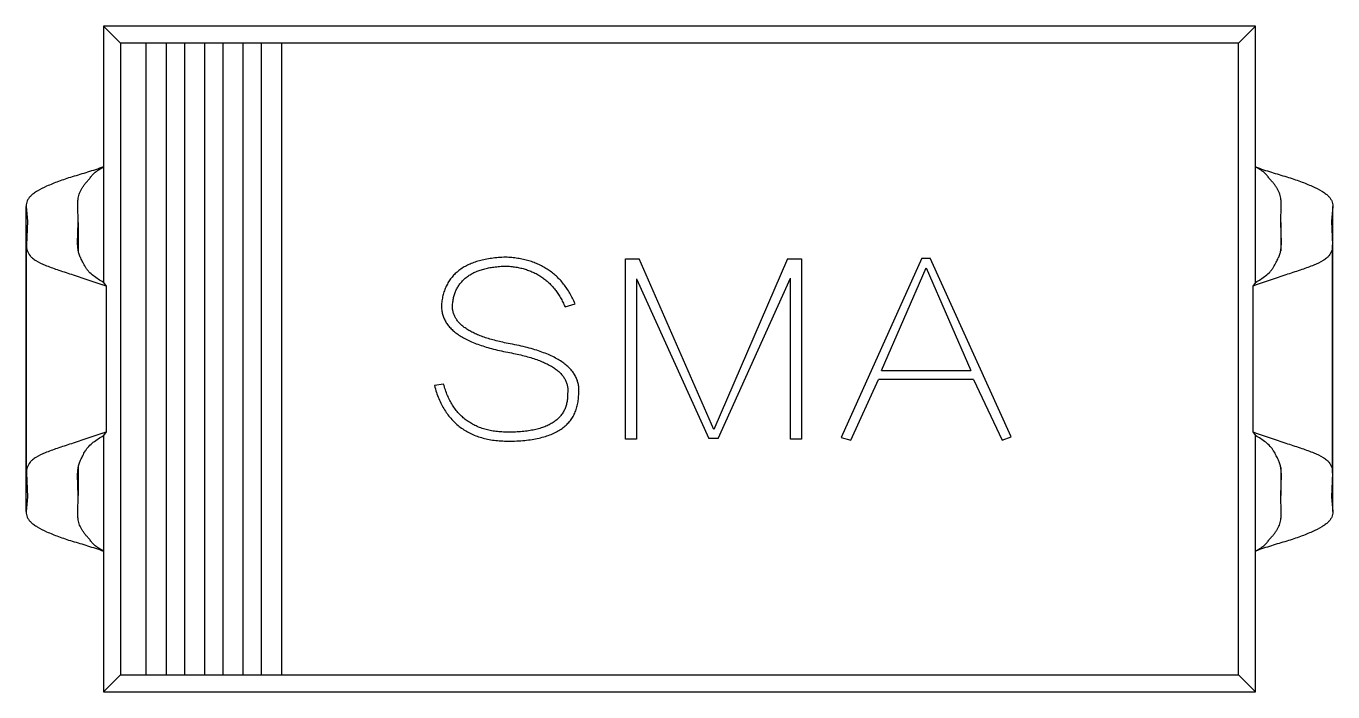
# Model space of a CAD drawing. Header units: inches. Extents: x -36 to 490, y -51 to 98.
# Drawn here: x 347.73 to 352.84, y 12.68 to 15.28 of the extents above; entities that cross this region are included whole.
import ezdxf

# ---------------------------------------------------------------- set-up
doc = ezdxf.new("R2010")
doc.units = ezdxf.units.IN
doc.header["$LTSCALE"] = 1.21
doc.header["$MEASUREMENT"] = 0
doc.layers.get('0').update_dxf_attribs({"linetype": 'CONTINUOUS'})

msp = doc.modelspace()

# ---------------------------------------------------------------- linework, layer by layer
at = {"color": 7, "linetype": 'Continuous'}
for p, q in [((348.033, 15.2798), (348.033, 14.2786)), ((348.099, 15.2137), (348.033, 15.2798)), ((352.533, 15.2798), (348.033, 15.2798)), ((352.467, 15.2137), (352.533, 15.2798)), ((352.533, 14.2786), (352.533, 15.2798)), ((348.099, 15.2137), (348.099, 12.7458)), ((352.467, 15.2137), (348.099, 15.2137)), ((348.199, 15.2137), (348.199, 12.7458)), ((348.279, 12.7458), (348.279, 15.2137)), ((348.349, 15.2137), (348.349, 12.7458)), ((348.429, 12.7458), (348.429, 15.2137)), ((348.499, 15.2137), (348.499, 12.7458)), ((348.579, 12.7458), (348.579, 15.2137)), ((348.649, 15.2137), (348.649, 12.7458)), ((348.729, 12.7458), (348.729, 15.2137)), ((352.467, 12.7458), (352.467, 15.2137)), ((347.7308, 13.3841), (347.7308, 14.5755)), ((347.7308, 14.5755), (347.7359, 14.5184)), ((347.9344, 14.5126), (347.9326, 14.5803)), ((352.6316, 14.5126), (352.6335, 14.5803)), ((352.8352, 14.5755), (352.8301, 14.5184)), ((352.8352, 13.3841), (352.8352, 14.5755)), ((347.7359, 14.5184), (347.732, 14.4251)), ((347.9316, 14.4326), (347.9344, 14.5126)), ((347.9344, 14.5126), (347.9344, 14.4028)), ((352.6316, 14.5126), (352.6316, 14.4028)), ((352.6344, 14.4326), (352.6316, 14.5126)), ((352.8301, 14.5184), (352.8341, 14.4251)), ((347.7319, 13.5344), (347.7319, 14.4252)), ((347.9343, 14.4029), (347.9316, 14.4326)), ((352.6318, 14.4029), (352.6344, 14.4326)), ((352.8341, 13.5344), (352.8341, 14.4252)), ((350.0721, 13.6662), (350.0721, 14.3704)), ((350.0721, 14.3704), (350.1257, 14.3704)), ((350.4173, 13.7046), (350.1257, 14.3704)), ((350.7054, 14.3704), (350.4173, 13.7046)), ((350.7054, 14.3704), (350.76, 14.3704)), ((350.76, 14.3704), (350.76, 13.6662)), ((351.2296, 14.374), (350.915, 13.6737)), ((351.2296, 14.374), (351.2626, 14.374)), ((351.5781, 13.676), (351.2626, 14.374)), ((350.1154, 14.2933), (350.1154, 13.6662)), ((350.1154, 14.2933), (350.3973, 13.6698)), ((350.4339, 13.6698), (350.7167, 14.2954)), ((350.7167, 13.6662), (350.7167, 14.2954)), ((351.0716, 13.9348), (351.246, 14.3356)), ((351.246, 14.3356), (351.4213, 13.9348)), ((348.033, 14.2786), (348.0433, 14.2646)), ((348.0433, 14.2646), (348.0433, 13.6949)), ((352.533, 14.2786), (352.5227, 14.2646)), ((352.5227, 14.2646), (352.5227, 13.6949)), ((349.836, 14.1833), (349.8751, 14.1957)), ((350.9521, 13.6628), (351.0607, 13.9)), ((351.4314, 13.9), (351.0607, 13.9)), ((351.0716, 13.9348), (351.4213, 13.9348)), ((351.4314, 13.9), (351.5434, 13.6628)), ((349.3617, 13.8817), (349.3254, 13.8758)), ((348.0433, 13.6949), (348.033, 13.6809)), ((348.033, 13.6809), (348.033, 12.6798)), ((352.5227, 13.6949), (352.533, 13.6809)), ((352.533, 12.6798), (352.533, 13.6809)), ((350.1154, 13.6662), (350.0721, 13.6662)), ((350.4339, 13.6698), (350.3973, 13.6698)), ((350.76, 13.6662), (350.7167, 13.6662)), ((350.915, 13.6737), (350.9521, 13.6628)), ((351.5434, 13.6628), (351.5781, 13.676)), ((347.732, 13.5344), (347.7359, 13.4411)), ((347.9316, 13.527), (347.9342, 13.5564)), ((347.9344, 13.4469), (347.9316, 13.527)), ((347.9344, 13.5566), (347.9344, 13.4469)), ((352.6316, 13.5566), (352.6316, 13.4469)), ((352.6316, 13.4469), (352.6344, 13.527)), ((352.6344, 13.527), (352.6318, 13.5564)), ((352.8341, 13.5344), (352.8301, 13.4411)), ((347.7359, 13.4411), (347.7308, 13.3841)), ((347.9326, 13.3792), (347.9344, 13.4469)), ((352.6335, 13.3792), (352.6316, 13.4469)), ((352.8301, 13.4411), (352.8352, 13.3841)), ((348.099, 12.7458), (348.033, 12.6798)), ((348.099, 12.7458), (352.467, 12.7458)), ((352.467, 12.7458), (352.533, 12.6798)), ((348.033, 12.6798), (352.533, 12.6798))]:
    msp.add_line(p, q, dxfattribs=at)
for centre, radius, start, end in [((347.3646, 12.3922), 1.9917, 70.0743, 70.4846), ((353.2014, 12.3922), 1.9917, 109.5154, 109.9257), ((347.3646, 15.5673), 1.9916, 289.5154, 289.9257), ((353.2014, 15.5673), 1.9916, 250.0743, 250.4847)]:
    msp.add_arc(centre, radius, start, end, dxfattribs=at)
for points, knots in [([(348.033, 14.7298), (348.0124, 14.7226), (347.972, 14.7088), (347.9215, 14.6946), (347.8834, 14.6825), (347.8499, 14.6706), (347.8133, 14.6559), (347.7811, 14.6401), (347.7609, 14.627), (347.7497, 14.6178), (347.7411, 14.6084), (347.735, 14.5983), (347.7314, 14.5872), (347.7308, 14.5794), (347.7308, 14.5755)], [0, 0, 0, 0, 0.184742, 0.361915, 0.445247, 0.52349, 0.663349, 0.779478, 0.826972, 0.866992, 0.901891, 0.934398, 0.966598, 1, 1, 1, 1]), ([(347.9326, 14.5803), (347.9326, 14.5851), (347.9328, 14.5928), (347.9336, 14.6036), (347.9349, 14.613), (347.9373, 14.6231), (347.9413, 14.6332), (347.9465, 14.643), (347.9527, 14.6528), (347.9599, 14.6626), (347.9681, 14.6725), (347.977, 14.6825), (347.9857, 14.6935), (347.9948, 14.7049), (348.0067, 14.7142), (348.0197, 14.7222), (348.0286, 14.7272), (348.033, 14.7298)], [0, 0, 0, 0, 0.07654, 0.120712, 0.171871, 0.227869, 0.285204, 0.343184, 0.403849, 0.468263, 0.536271, 0.607414, 0.681208, 0.758137, 0.837841, 0.918765, 1, 1, 1, 1]), ([(352.533, 14.7298), (352.5536, 14.7226), (352.594, 14.7088), (352.6445, 14.6946), (352.6826, 14.6825), (352.7161, 14.6706), (352.7527, 14.6559), (352.7849, 14.6401), (352.8051, 14.627), (352.8163, 14.6178), (352.8249, 14.6084), (352.831, 14.5983), (352.8346, 14.5872), (352.8353, 14.5794), (352.8352, 14.5755)], [0, 0, 0, 0, 0.184742, 0.361915, 0.445247, 0.52349, 0.663349, 0.779478, 0.826972, 0.866992, 0.901891, 0.934398, 0.966598, 1, 1, 1, 1]), ([(352.6335, 14.5803), (352.6335, 14.5851), (352.6333, 14.5928), (352.6324, 14.6036), (352.6311, 14.613), (352.6287, 14.6231), (352.6247, 14.6332), (352.6195, 14.643), (352.6133, 14.6528), (352.6061, 14.6626), (352.598, 14.6725), (352.589, 14.6825), (352.5803, 14.6935), (352.5712, 14.7049), (352.5593, 14.7142), (352.5464, 14.7222), (352.5375, 14.7272), (352.533, 14.7298)], [0, 0, 0, 0, 0.07654, 0.120712, 0.171871, 0.227869, 0.285204, 0.343184, 0.403849, 0.468263, 0.536271, 0.607414, 0.681208, 0.758137, 0.837841, 0.918765, 1, 1, 1, 1]), ([(347.732, 14.4251), (347.732, 14.4178), (347.7334, 14.4024), (347.7437, 14.385), (347.7563, 14.3728), (347.7753, 14.3592), (347.8077, 14.3444), (347.8545, 14.328), (347.8989, 14.3134), (347.9376, 14.3007), (347.9784, 14.2872), (348.0093, 14.2767), (348.0299, 14.2694)], [0, 0, 0, 0, 0.062708, 0.128177, 0.166817, 0.21184, 0.325503, 0.46815, 0.633904, 0.722912, 0.814132, 1, 1, 1, 1]), ([(348.0333, 14.2789), (348.0263, 14.2829), (348.0126, 14.291), (347.9932, 14.3047), (347.9785, 14.3176), (347.9685, 14.3293), (347.9602, 14.3414), (347.9523, 14.3566), (347.944, 14.3735), (347.9379, 14.3886), (347.9352, 14.3984), (347.9343, 14.4029)], [0, 0, 0, 0, 0.146675, 0.291319, 0.433235, 0.503117, 0.57182, 0.701471, 0.816064, 0.91511, 1, 1, 1, 1]), ([(352.5327, 14.2789), (352.5397, 14.2829), (352.5535, 14.291), (352.5729, 14.3047), (352.5875, 14.3176), (352.5975, 14.3293), (352.6058, 14.3414), (352.6138, 14.3566), (352.622, 14.3735), (352.6282, 14.3886), (352.6308, 14.3984), (352.6318, 14.4029)], [0, 0, 0, 0, 0.146675, 0.291319, 0.433235, 0.503117, 0.57182, 0.701471, 0.816064, 0.91511, 1, 1, 1, 1]), ([(352.8341, 14.4251), (352.834, 14.4178), (352.8326, 14.4024), (352.8224, 14.385), (352.8097, 14.3728), (352.7907, 14.3592), (352.7583, 14.3444), (352.7115, 14.328), (352.6671, 14.3134), (352.6285, 14.3007), (352.5876, 14.2872), (352.5567, 14.2767), (352.5361, 14.2694)], [0, 0, 0, 0, 0.062708, 0.128177, 0.166817, 0.211839, 0.325503, 0.46815, 0.633903, 0.722912, 0.814132, 1, 1, 1, 1]), ([(349.6036, 14.3773), (349.5942, 14.3769), (349.576, 14.376), (349.5495, 14.3732), (349.5247, 14.3691), (349.5015, 14.3637), (349.48, 14.3569), (349.4601, 14.3489), (349.4419, 14.3395), (349.4254, 14.3288), (349.4105, 14.3167), (349.3973, 14.3034), (349.3857, 14.2888), (349.3759, 14.2727), (349.3677, 14.2555), (349.3612, 14.237), (349.3563, 14.2171), (349.3546, 14.2033), (349.3537, 14.1962)], [0, 0, 0, 0, 0.082067, 0.159751, 0.232936, 0.302303, 0.368195, 0.430503, 0.489833, 0.54708, 0.602834, 0.657184, 0.711354, 0.765822, 0.821144, 0.878279, 0.937705, 1, 1, 1, 1]), ([(349.8751, 14.1957), (349.872, 14.2028), (349.8658, 14.2168), (349.8548, 14.2365), (349.8433, 14.2552), (349.8305, 14.2725), (349.8169, 14.2884), (349.8023, 14.303), (349.7867, 14.3163), (349.7702, 14.3284), (349.7526, 14.3391), (349.7342, 14.3486), (349.7147, 14.3566), (349.6944, 14.3635), (349.673, 14.3689), (349.6508, 14.3732), (349.6275, 14.376), (349.6117, 14.3769), (349.6036, 14.3773)], [0, 0, 0, 0, 0.066978, 0.131904, 0.195008, 0.256659, 0.316973, 0.376293, 0.43498, 0.493631, 0.5527, 0.612422, 0.67281, 0.734508, 0.797696, 0.863131, 0.930194, 1, 1, 1, 1]), ([(349.3967, 14.1945), (349.3974, 14.2003), (349.3988, 14.2115), (349.4026, 14.2277), (349.4077, 14.2429), (349.4145, 14.257), (349.4225, 14.27), (349.4319, 14.282), (349.4429, 14.2929), (349.4553, 14.3026), (349.4689, 14.3115), (349.4841, 14.3191), (349.5005, 14.3259), (349.5185, 14.3312), (349.5378, 14.3358), (349.5584, 14.3392), (349.5805, 14.3417), (349.5957, 14.3423), (349.6036, 14.3427)], [0, 0, 0, 0, 0.061582, 0.119842, 0.176361, 0.231346, 0.285272, 0.338807, 0.392967, 0.448494, 0.505935, 0.565352, 0.628127, 0.694382, 0.764337, 0.838178, 0.916653, 1, 1, 1, 1]), ([(349.6036, 14.3427), (349.6104, 14.3423), (349.6238, 14.3415), (349.6435, 14.3389), (349.6625, 14.3354), (349.6806, 14.3303), (349.6981, 14.3246), (349.7145, 14.3172), (349.7304, 14.3092), (349.7452, 14.2995), (349.7594, 14.289), (349.7729, 14.2774), (349.7854, 14.2645), (349.7972, 14.2505), (349.8082, 14.2354), (349.8183, 14.219), (349.8278, 14.2017), (349.8332, 14.1895), (349.836, 14.1833)], [0, 0, 0, 0, 0.068456, 0.134604, 0.19911, 0.261579, 0.322828, 0.382776, 0.442057, 0.50086, 0.559858, 0.61901, 0.678971, 0.739769, 0.802076, 0.866222, 0.932114, 1, 1, 1, 1]), ([(349.3537, 14.1962), (349.3534, 14.1906), (349.3529, 14.1794), (349.3551, 14.1629), (349.3592, 14.1471), (349.3656, 14.1321), (349.3741, 14.1176), (349.3849, 14.104), (349.3978, 14.0909), (349.4131, 14.0788), (349.4304, 14.0673), (349.4499, 14.0565), (349.4715, 14.0462), (349.4955, 14.037), (349.5214, 14.0281), (349.5496, 14.02), (349.58, 14.0125), (349.601, 14.0083), (349.6119, 14.0062)], [0, 0, 0, 0, 0.048367, 0.095175, 0.141634, 0.187535, 0.234819, 0.284182, 0.336151, 0.391399, 0.450438, 0.513685, 0.581988, 0.654823, 0.732856, 0.816495, 0.905527, 1, 1, 1, 1]), ([(349.6131, 14.0408), (349.6039, 14.0426), (349.5862, 14.0461), (349.5606, 14.0525), (349.5369, 14.059), (349.515, 14.0662), (349.495, 14.0741), (349.4767, 14.0824), (349.4603, 14.0912), (349.4459, 14.1005), (349.4331, 14.1103), (349.4224, 14.1208), (349.4133, 14.1317), (349.4061, 14.1432), (349.4009, 14.1553), (349.3975, 14.1679), (349.3959, 14.1811), (349.3965, 14.19), (349.3967, 14.1945)], [0, 0, 0, 0, 0.096367, 0.186949, 0.272094, 0.35117, 0.425399, 0.49423, 0.558107, 0.617376, 0.672186, 0.72364, 0.772405, 0.818534, 0.863705, 0.908053, 0.953467, 1, 1, 1, 1]), ([(349.8893, 13.8461), (349.8897, 13.8519), (349.8903, 13.8634), (349.8885, 13.8803), (349.8843, 13.8965), (349.8777, 13.912), (349.8686, 13.9268), (349.8572, 13.9408), (349.8434, 13.9542), (349.827, 13.9665), (349.8086, 13.9785), (349.7876, 13.9894), (349.7644, 14), (349.7387, 14.0094), (349.7107, 14.0186), (349.6803, 14.0268), (349.6475, 14.0342), (349.6248, 14.0386), (349.6131, 14.0408)], [0, 0, 0, 0, 0.047251, 0.09256, 0.137243, 0.18231, 0.228438, 0.277142, 0.328389, 0.383409, 0.442611, 0.506319, 0.574736, 0.648664, 0.727902, 0.812739, 0.903346, 1, 1, 1, 1]), ([(349.6119, 14.0062), (349.6219, 14.0043), (349.6413, 14.0006), (349.6693, 13.9943), (349.6952, 13.9873), (349.7191, 13.9799), (349.7409, 13.9717), (349.7608, 13.9633), (349.7785, 13.954), (349.7942, 13.9443), (349.808, 13.934), (349.8195, 13.9229), (349.8294, 13.9117), (349.8367, 13.8994), (349.8424, 13.8868), (349.8457, 13.8735), (349.8471, 13.8597), (349.8463, 13.8504), (349.8459, 13.8457)], [0, 0, 0, 0, 0.098011, 0.1905, 0.276318, 0.356845, 0.431568, 0.500798, 0.564748, 0.623957, 0.678828, 0.729846, 0.777674, 0.822959, 0.86699, 0.910413, 0.954416, 1, 1, 1, 1]), ([(349.3254, 13.8758), (349.3279, 13.867), (349.3329, 13.8498), (349.3423, 13.8252), (349.353, 13.8023), (349.3649, 13.781), (349.3783, 13.7615), (349.393, 13.7436), (349.4092, 13.7275), (349.4266, 13.713), (349.4454, 13.7003), (349.4654, 13.6892), (349.4869, 13.6799), (349.5097, 13.6722), (349.5338, 13.6664), (349.5592, 13.6621), (349.5859, 13.6596), (349.6043, 13.6593), (349.6136, 13.6591)], [0, 0, 0, 0, 0.069687, 0.136615, 0.200798, 0.262449, 0.322611, 0.381288, 0.438983, 0.496441, 0.553961, 0.611781, 0.671154, 0.732111, 0.795108, 0.860277, 0.928577, 1, 1, 1, 1]), ([(349.6136, 13.694), (349.6054, 13.6941), (349.5894, 13.6943), (349.566, 13.6967), (349.5436, 13.7002), (349.5225, 13.7055), (349.5025, 13.7119), (349.4838, 13.7201), (349.4662, 13.7296), (349.4497, 13.7406), (349.4346, 13.7532), (349.4204, 13.7671), (349.4078, 13.7827), (349.3961, 13.7996), (349.3855, 13.818), (349.3763, 13.8379), (349.3683, 13.8592), (349.3639, 13.8741), (349.3617, 13.8817)], [0, 0, 0, 0, 0.071824, 0.140431, 0.206056, 0.269558, 0.330762, 0.389837, 0.448508, 0.505867, 0.562972, 0.620639, 0.679145, 0.738892, 0.800601, 0.864319, 0.930632, 1, 1, 1, 1]), ([(349.6136, 13.6591), (349.6248, 13.6592), (349.6464, 13.6594), (349.6776, 13.6618), (349.7068, 13.6653), (349.7338, 13.6703), (349.7586, 13.677), (349.7813, 13.6849), (349.8019, 13.6944), (349.8203, 13.7054), (349.8366, 13.7179), (349.8508, 13.7318), (349.8628, 13.7472), (349.8725, 13.7642), (349.88, 13.7827), (349.8855, 13.8025), (349.8887, 13.8239), (349.8891, 13.8386), (349.8893, 13.8461)], [0, 0, 0, 0, 0.088387, 0.171319, 0.248615, 0.32127, 0.38901, 0.452401, 0.512023, 0.568461, 0.622405, 0.674397, 0.725798, 0.777095, 0.829411, 0.883356, 0.940195, 1, 1, 1, 1]), ([(349.8459, 13.8457), (349.8458, 13.8396), (349.8457, 13.8277), (349.8435, 13.8103), (349.8392, 13.7942), (349.8332, 13.7792), (349.8251, 13.7654), (349.8151, 13.7529), (349.8033, 13.7415), (349.7895, 13.7316), (349.774, 13.7226), (349.7565, 13.715), (349.7373, 13.7085), (349.7162, 13.7031), (349.6931, 13.699), (349.6683, 13.6962), (349.6416, 13.6942), (349.6232, 13.6941), (349.6136, 13.694)], [0, 0, 0, 0, 0.058061, 0.113181, 0.165793, 0.216532, 0.266663, 0.317011, 0.368241, 0.421874, 0.478623, 0.538367, 0.602804, 0.671438, 0.745475, 0.824819, 0.909328, 1, 1, 1, 1]), ([(348.0299, 13.6901), (348.0093, 13.6828), (347.9784, 13.6724), (347.9376, 13.6589), (347.8989, 13.6462), (347.8545, 13.6315), (347.8077, 13.6151), (347.7753, 13.6003), (347.7563, 13.5868), (347.7437, 13.5746), (347.7334, 13.5571), (347.732, 13.5418), (347.732, 13.5344)], [0, 0, 0, 0, 0.185867, 0.277087, 0.366095, 0.531848, 0.674494, 0.788157, 0.833179, 0.871819, 0.937288, 1, 1, 1, 1]), ([(347.9342, 13.5564), (347.9351, 13.5609), (347.9378, 13.5707), (347.9439, 13.5859), (347.9522, 13.6027), (347.9601, 13.618), (347.9684, 13.6301), (347.9784, 13.6418), (347.9931, 13.6548), (348.0125, 13.6685), (348.0263, 13.6767), (348.0333, 13.6806)], [0, 0, 0, 0, 0.084745, 0.18365, 0.298141, 0.427768, 0.496514, 0.566433, 0.708455, 0.853206, 1, 1, 1, 1]), ([(352.6318, 13.5564), (352.6309, 13.5609), (352.6282, 13.5707), (352.6221, 13.5859), (352.6139, 13.6027), (352.606, 13.618), (352.5977, 13.6301), (352.5876, 13.6418), (352.5729, 13.6548), (352.5535, 13.6685), (352.5398, 13.6767), (352.5327, 13.6806)], [0, 0, 0, 0, 0.084745, 0.18365, 0.298141, 0.427768, 0.496514, 0.566433, 0.708455, 0.853206, 1, 1, 1, 1]), ([(352.5361, 13.6901), (352.5567, 13.6828), (352.5876, 13.6724), (352.6285, 13.6589), (352.6671, 13.6462), (352.7115, 13.6315), (352.7583, 13.6151), (352.7907, 13.6003), (352.8097, 13.5868), (352.8224, 13.5746), (352.8326, 13.5571), (352.834, 13.5418), (352.8341, 13.5344)], [0, 0, 0, 0, 0.185867, 0.277087, 0.366094, 0.531847, 0.674494, 0.788157, 0.833179, 0.871819, 0.937288, 1, 1, 1, 1]), ([(347.7308, 13.3841), (347.7308, 13.3801), (347.7314, 13.3723), (347.735, 13.3612), (347.7411, 13.3511), (347.7497, 13.3417), (347.7609, 13.3326), (347.7811, 13.3195), (347.8133, 13.3036), (347.8499, 13.2889), (347.8834, 13.277), (347.9215, 13.265), (347.972, 13.2508), (348.0124, 13.2369), (348.033, 13.2298)], [0, 0, 0, 0, 0.033402, 0.065602, 0.09811, 0.133008, 0.173028, 0.220521, 0.33665, 0.476509, 0.554752, 0.638085, 0.815258, 1, 1, 1, 1]), ([(348.033, 13.2298), (348.0286, 13.2323), (348.0196, 13.2373), (348.0067, 13.2454), (347.9967, 13.2532), (347.99, 13.2605), (347.9856, 13.2661), (347.9813, 13.2717), (347.9754, 13.2788), (347.968, 13.287), (347.9599, 13.2969), (347.9527, 13.3068), (347.9465, 13.3165), (347.9413, 13.3263), (347.9374, 13.3364), (347.9349, 13.3465), (347.9336, 13.356), (347.9327, 13.3668), (347.9326, 13.3744), (347.9326, 13.3792)], [0, 0, 0, 0, 0.08115, 0.16226, 0.242071, 0.280808, 0.318872, 0.356261, 0.392884, 0.463928, 0.531916, 0.596311, 0.656974, 0.714851, 0.772263, 0.828112, 0.879348, 0.923567, 1, 1, 1, 1]), ([(352.8352, 13.3841), (352.8353, 13.3801), (352.8346, 13.3723), (352.831, 13.3612), (352.8249, 13.3511), (352.8163, 13.3417), (352.8051, 13.3326), (352.7849, 13.3195), (352.7527, 13.3036), (352.7161, 13.2889), (352.6826, 13.277), (352.6445, 13.265), (352.594, 13.2508), (352.5536, 13.2369), (352.533, 13.2298)], [0, 0, 0, 0, 0.033402, 0.065602, 0.09811, 0.133008, 0.173028, 0.220521, 0.33665, 0.476509, 0.554752, 0.638085, 0.815258, 1, 1, 1, 1]), ([(352.533, 13.2298), (352.5375, 13.2323), (352.5464, 13.2373), (352.5593, 13.2454), (352.5693, 13.2532), (352.576, 13.2605), (352.5805, 13.2661), (352.5848, 13.2717), (352.5906, 13.2788), (352.598, 13.287), (352.6062, 13.2969), (352.6133, 13.3068), (352.6195, 13.3165), (352.6248, 13.3263), (352.6287, 13.3364), (352.6311, 13.3465), (352.6324, 13.356), (352.6333, 13.3668), (352.6335, 13.3744), (352.6335, 13.3792)], [0, 0, 0, 0, 0.08115, 0.16226, 0.242071, 0.280808, 0.318872, 0.356261, 0.392884, 0.463928, 0.531916, 0.596311, 0.656974, 0.714851, 0.772263, 0.828112, 0.879348, 0.923567, 1, 1, 1, 1])]:
    msp.add_open_spline(points, degree=3, knots=knots, dxfattribs=at)

doc.saveas('drawing.dxf')
